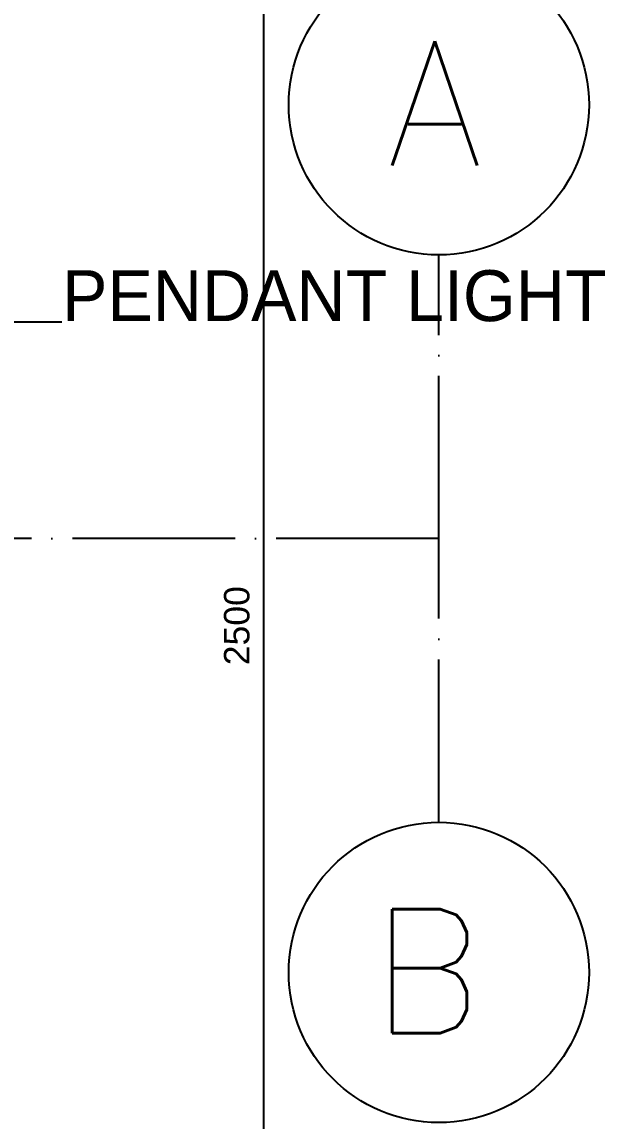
# Model space of a CAD drawing. Header units: inches. Extents: x 230831 to 416194, y 441295 to 526666.
# Drawn here: x 242988 to 243847, y 461309 to 462928 of the extents above; entities that cross this region are included whole.
import ezdxf

# ---------------------------------------------------------------- set-up
doc = ezdxf.new("R2010")
doc.units = ezdxf.units.IN
doc.header["$MEASUREMENT"] = 0
doc.linetypes.add('ACAD_ISO04W100', pattern=[30, 24, -3, 0, -3])
for name, color, linetype in [('A-DIMESNION-1', 7, 'Continuous'), ('CQ SPOT DETAIL DIMENSION', 9, 'Continuous'), ('CQ_callout', 34, 'Continuous'), ('Layer1', 1, 'Continuous')]:
    doc.layers.add(name, color=color, linetype=linetype)
doc.styles.get("Standard").update_dxf_attribs({"font": 'arial.ttf'})
doc.styles.add('STYL-CONCEPT', font='romans.shx')
doc.dimstyles.new('chester 25', dxfattribs={"dimscale": 0.25, "dimtxt": 150, "dimasz": 100, "dimexe": 10, "dimexo": 20, "dimgap": 80, "dimtad": 1, "dimdec": 0, "dimzin": 0, "dimdsep": 46, "dimtxsty": 'Standard', "dimblk": 'DOT', "dimcen": 50, "dimclrd": 1, "dimclre": 1, "dimclrt": 3, "dimadec": 0, "dimazin": 0, "dimtfac": 1, "dimtdec": 0, "dimtofl": 0, "dimtmove": 0, "dimatfit": 3, "dimfxl": 1, "dimtolj": 1, "dimtzin": 0, "dimlwd": -1, "dimarcsym": 0})
doc.dimstyles.get("Standard").update_dxf_attribs({"dimtxt": 0.18, "dimasz": 0.18, "dimexe": 0.18, "dimexo": 0.0625, "dimgap": 0.09, "dimtad": 0, "dimtih": 1, "dimtoh": 1, "dimdec": 4, "dimzin": 0, "dimdsep": 46, "dimtxsty": 'Standard', "dimcen": 0.09, "dimadec": 0, "dimazin": 0, "dimtfac": 1, "dimtdec": 4, "dimtofl": 0, "dimtmove": 0, "dimatfit": 3, "dimfxl": 1, "dimtolj": 1, "dimtzin": 0, "dimarcsym": 0})

# ---------------------------------------------------------------- blocks, each defined once
blk = doc.blocks.new('_Dot')
at = {"color": 0, "linetype": 'ByBlock', "lineweight": -2}
blk.add_line((-0.5, 0), (-1, 0), dxfattribs=at)
at = {"color": 0, "linetype": 'ByBlock', "const_width": 0.5}
blk.add_lwpolyline([(-0.25, 0, 1), (0.25, 0, 1)], format="xyb", close=True, dxfattribs=at)
blk = doc.blocks.new('*D179')
at = {"layer": 'A-DIMESNION-1', "color": 1, "lineweight": -2, "ltscale": 0.05, "transparency": 16777216}
for p, q in [((242849.5, 463288.5), (243345.8, 463288.5)), ((242849.5, 460788.5), (243345.8, 460788.5))]:
    blk.add_line(p, q, dxfattribs=at)
at = {"layer": 'A-DIMESNION-1', "color": 1, "ltscale": 0.05, "transparency": 16777216}
blk.add_line((243343.3, 463263.5), (243343.3, 460813.5), dxfattribs=at)
at = {"layer": 'Defpoints', "color": 0, "linetype": 'Continuous', "ltscale": 0.05, "transparency": 16777216}
for p in [(242844.5, 463288.5, 0), (242844.5, 460788.5, 0), (243343.3, 460788.5)]:
    blk.add_point(p, dxfattribs=at)
at = {"layer": 'A-DIMESNION-1', "color": 1, "linetype": 'Continuous', "ltscale": 0.05, "transparency": 16777216, "xscale": 25, "yscale": 25, "zscale": 25}
for p, rotation in [((243343.3, 463288.5), 90), ((243343.3, 460788.5), 270)]:
    blk.add_blockref('_Dot', p, dxfattribs=dict(at, rotation=rotation))
at = {"layer": 'A-DIMESNION-1', "color": 3, "linetype": 'Continuous', "ltscale": 0.05, "transparency": 16777216, "insert": (243304.2, 462038.5), "char_height": 37.5, "attachment_point": 5, "rotation": 90}
blk.add_mtext('\\A1;2500', dxfattribs=at)
blk = doc.blocks.new('SECTION LINE CLOAK ROOM')
at = {"layer": 'Layer1', "linetype": 'ACAD_ISO04W100', "ltscale": 10}
for p, q in [((241287.1, 463599.2), (241287.1, 464017.3)), ((241287.1, 463181.2), (241287.1, 463599.2))]:
    blk.add_line(p, q, dxfattribs=at)
blk.add_lwpolyline([(241287.1, 463599.2), (237331.7, 463599.2), (237331.7, 463599.2)], dxfattribs=at)
at = {"layer": 'Layer1'}
for centre in [(241287.1, 464238.6), (241287.1, 462959.9)]:
    blk.add_circle(centre, 221.3, dxfattribs=at)
at = {"layer": 'Layer1', "char_height": 182.8, "attachment_point": 3, "style": 'STYL-CONCEPT'}
for s, insert in [('A', (241351.6, 464332.1)), ('B', (241351.6, 463053.4))]:
    blk.add_mtext_dynamic_manual_height_columns(s, width=200.816, gutter_width=150, heights=[0], dxfattribs=dict(at, insert=insert))

msp = doc.modelspace()

# ---------------------------------------------------------------- block references
msp.add_blockref('SECTION LINE CLOAK ROOM', (2314.75, -1432.45))

# ---------------------------------------------------------------- texts
at = {"layer": 'CQ SPOT DETAIL DIMENSION', "color": 3, "insert": (243046.548, 462486.244, 0), "char_height": 75, "attachment_point": 7}
msp.add_mtext('{\\fCityBlueprint|b0|i0|c2|p2;PENDANT LIGHT}', dxfattribs=at)

# ---------------------------------------------------------------- dimensions: what is measured, and where the dimension line sits
at = {"layer": 'A-DIMESNION-1', "color": 64, "linetype": 'Continuous', "ltscale": 0.05}
dim = msp.add_linear_dim(base=(243343.343, 460788.501), p1=(242844.504, 463288.501, 0), p2=(242844.504, 460788.501, 0), angle=90, dimstyle='chester 25', dxfattribs=at)
dim.commit()
dim.dimension.update_dxf_attribs({"geometry": '*D179', "text_midpoint": (243304.196, 462038.501)})

# ---------------------------------------------------------------- leaders
at = {"layer": 'CQ_callout', "annotation_type": 0, "has_hookline": 1, "hookline_direction": 0, "text_width": 564.321}
msp.add_leader([(242219.621, 462131.436, 0), (242891.769, 462486.244, 0), (243046.458, 462486.244, 0)], dimstyle='Standard', override={"dimasz": 10, "dimldrblk": 'Dot', "dimfxl": 0.1, "dimarcsym": 2}, dxfattribs=at)

doc.saveas('drawing.dxf')
